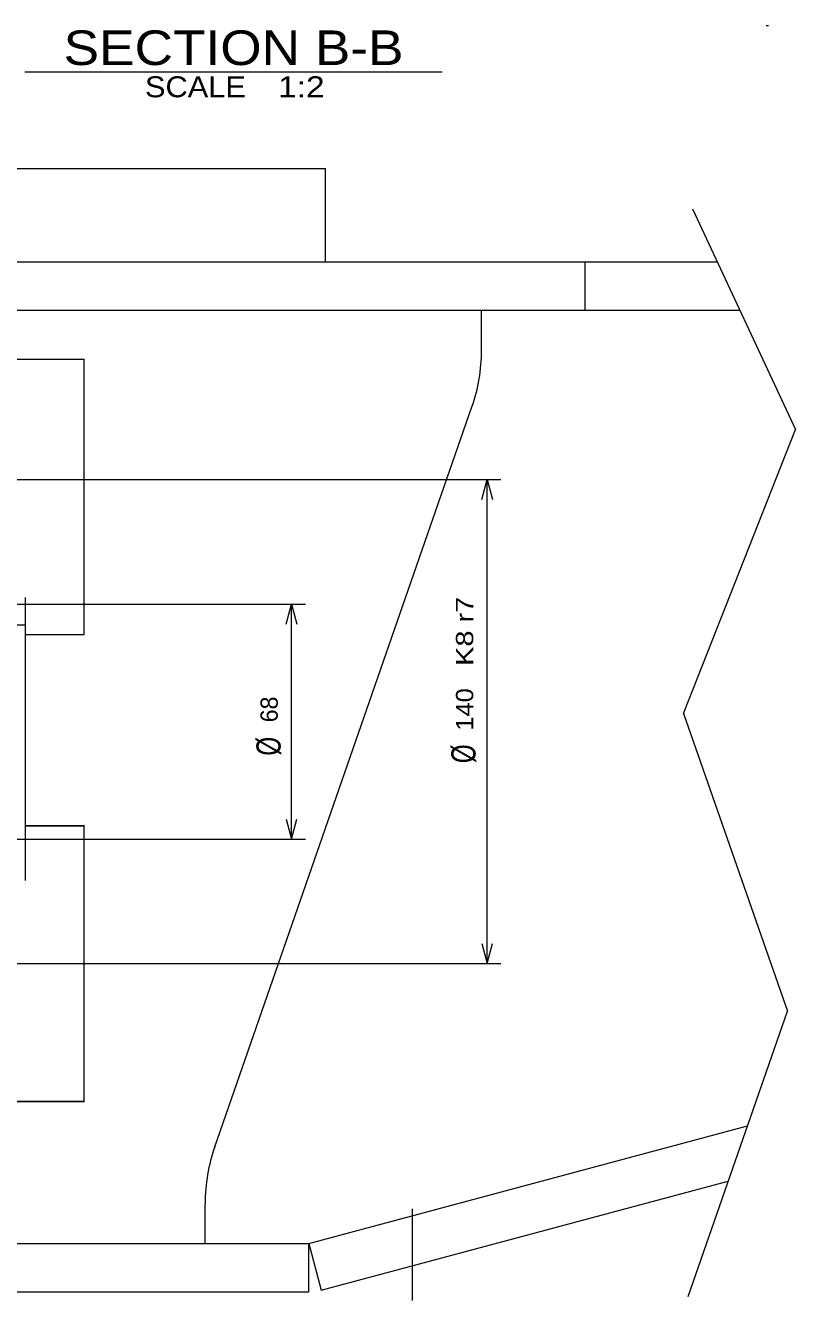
# Model space of a CAD drawing. Extents: x -26 to 2005, y -56 to 785.
# Drawn here: x 514.4 to 625.8, y 125.6 to 310.1 of the extents above; entities that cross this region are included whole.
import ezdxf
from ezdxf.enums import TextEntityAlignment as Align

# ---------------------------------------------------------------- set-up
doc = ezdxf.new("R2010")
doc.units = 0
doc.linetypes.add('MEDIUM_DASHED', pattern=[4.5, 3, -1.5])
doc.layers.add('21', color=7, linetype='Continuous', lineweight=13)

msp = doc.modelspace()

# ---------------------------------------------------------------- linework, layer by layer
at = {"layer": '21', "linetype": 'MEDIUM_DASHED'}
msp.add_line((621.582, 310.083), (621.907, 310.083), dxfattribs=at)
at = {"layer": '21'}
for p, q in [((514.289, 303.367), (574.69, 303.367)), ((500.071, 289.394), (557.791, 289.394)), ((557.791, 275.894), (557.791, 289.394)), ((610.909, 283.578), (625.809, 251.649)), ((507.431, 275.894), (552.124, 275.894)), ((552.124, 275.894), (595.376, 275.894)), ((557.777, 275.894), (557.791, 275.894)), ((595.376, 268.894), (595.376, 275.894)), ((595.376, 275.894), (614.495, 275.894)), ((507.431, 268.894), (552.124, 268.894)), ((552.124, 268.894), (595.376, 268.894)), ((580.376, 263.118), (580.376, 268.894)), ((595.376, 268.894), (617.761, 268.894)), ((504.398, 261.806), (522.876, 261.806)), ((541.763, 147.883), (578.988, 254.905)), ((609.599, 210.551), (625.809, 251.649)), ((477.144, 244.394), (583.171, 244.394)), ((580.395, 241.496), (581.171, 244.394)), ((514.376, 223.394), (514.376, 227.341)), ((486.376, 226.394), (554.886, 226.394)), ((552.11, 223.496), (552.886, 226.394)), ((505.376, 223.394), (514.376, 223.394)), ((514.376, 220.394), (514.376, 223.394)), ((514.376, 195.394), (514.376, 220.394)), ((609.599, 210.551), (624.663, 167.488)), ((514.376, 194.373), (522.876, 194.394)), ((514.376, 194.306), (522.876, 194.306)), ((522.876, 194.306), (522.876, 194.394)), ((486.376, 192.394), (554.886, 192.394)), ((477.144, 174.394), (583.171, 174.394)), ((610.254, 126.227), (624.663, 167.488)), ((495.524, 154.462), (522.876, 154.394)), ((495.526, 154.481), (522.876, 154.481)), ((522.876, 154.394), (522.876, 154.481)), ((555.376, 133.894), (618.873, 150.908)), ((557.188, 127.132), (616.081, 142.913)), ((540.376, 133.894), (540.376, 139.67)), ((570.376, 125.637), (570.376, 138.894)), ((495.376, 133.894), (555.376, 133.894)), ((555.376, 126.894), (555.376, 133.894)), ((555.376, 133.894), (557.188, 127.132)), ((555.376, 130.637), (555.376, 133.894)), ((495.376, 126.894), (555.376, 126.894))]:
    msp.add_line(p, q, dxfattribs=at)
for points in [[(514.376, 221.981), (522.876, 221.981), (522.876, 241.894), (522.876, 261.806)], [(581.171, 174.394), (581.171, 244.394), (581.948, 241.496)], [(552.886, 192.394), (552.886, 226.394), (553.663, 223.496)], [(514.375, 186.394), (514.376, 186.609), (514.376, 195.394)], [(522.876, 154.481), (522.876, 174.394), (522.876, 194.306)], [(552.11, 195.292), (552.886, 192.394), (553.663, 195.292)], [(580.395, 177.292), (581.171, 174.394), (581.948, 177.292)]]:
    msp.add_lwpolyline(points, dxfattribs=at)
for centre, start, end in [((555.376, 263.117), 340.821, 0), ((565.376, 139.67), 160.82099, 180)]:
    msp.add_arc(centre, 25, start, end, dxfattribs=at)

# ---------------------------------------------------------------- texts
for s, height, width, p in [('SECTION B-B', 5.007, 1.15, (544.489, 304.364)), ('SCALE ', 3.029, 1.1, (539.589, 299.703)), ('1:2', 3.029, 1.2, (554.289, 299.703))]:
    msp.add_text(s, height=height, dxfattribs=dict(at, width=width)).set_placement(p, align=Align.CENTER)
for s, height, width, p in [('K8 r7', 2.504, 1.25, (579.173, 222.444)), ('140', 2.504, 1.1, (579.173, 211.144)), ('Ø', 3.5, 0.75, (551.292, 205.816)), ('Ø', 3.5, 0.75, (579.501, 204.731))]:
    msp.add_text(s, height=height, rotation=90, dxfattribs=dict(at, width=width)).set_placement(p, align=Align.CENTER)
msp.add_text('68', height=2.504, rotation=90, dxfattribs=at).set_placement((550.888, 211.144), align=Align.CENTER)

doc.saveas('drawing.dxf')
